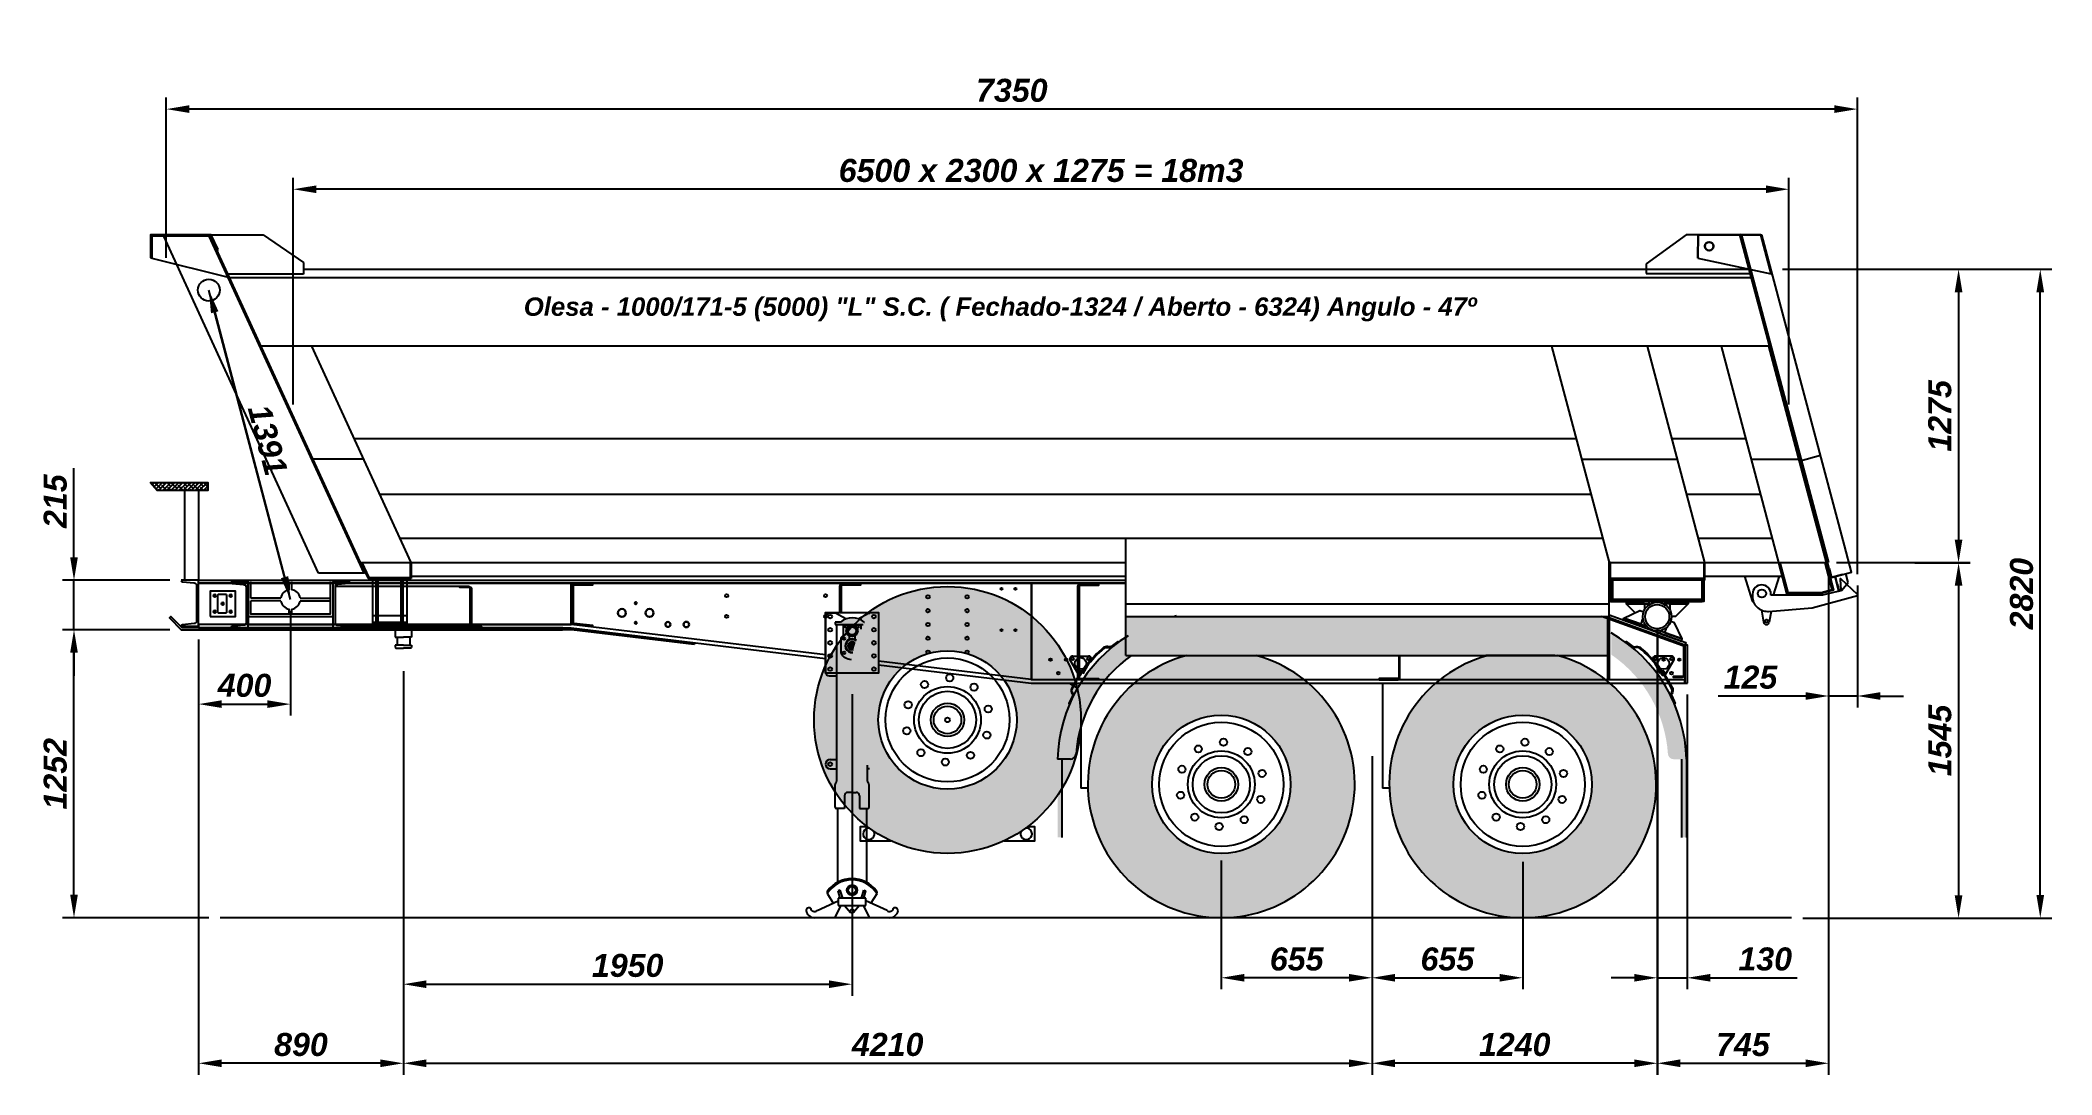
# Model space of a CAD drawing. Header units: millimetres. Extents: x 15106 to 23848, y 1374 to 5871.
import ezdxf

# ---------------------------------------------------------------- set-up
doc = ezdxf.new("R2010")
doc.units = ezdxf.units.MM
doc.linetypes.add('DASHED', pattern=[0.75, 0.5, -0.25])
doc.layers.add('1-DIM', color=7, linetype='Continuous')
doc.styles.add('bicho', font='ARIALBI.TTF')
doc.dimstyles.new('BICHO', dxfattribs={"dimscale": 100, "dimtxt": 1, "dimasz": 1, "dimexe": 0.5, "dimexo": 0.5, "dimgap": 0.3, "dimtad": 1, "dimdec": 0, "dimzin": 0, "dimdsep": 46, "dimtxsty": 'bicho', "dimcen": 1, "dimclrd": 256, "dimclre": 256, "dimclrt": 256, "dimadec": 0, "dimazin": 0, "dimtfac": 1, "dimtdec": 0, "dimtmove": 0, "dimatfit": 3, "dimfxl": 0, "dimtolj": 1, "dimtzin": 0, "dimlwd": -1, "dimlwe": -1, "dimarcsym": 0})

# ---------------------------------------------------------------- blocks, each defined once
blk = doc.blocks.new('*D17')
blk.add_line((15864, 4688.4), (16167.9, 3537.3))
for points in [[(15880.1, 4692.7), (15847.8, 4684.2), (15838.4, 4785.1)], [(16184, 3541.5), (16151.8, 3533), (16193.4, 3440.6)]]:
    blk.add_solid(points)
at = {"layer": 'DEFPOINTS', "color": 0}
for p in [(15838.4, 4785.1, 56), (16193.4, 3440.6), (16193.4, 3440.6)]:
    blk.add_point(p, dxfattribs=at)
at = {"insert": (16094.4, 4133.6), "char_height": 100, "attachment_point": 5, "rotation": 284.79129, "style": 'bicho'}
blk.add_mtext('\\A1;1391', dxfattribs=at)
blk = doc.blocks.new('*D16')
for p, q in [((23180, 4875.8), (23848.3, 4875.8)), ((23798.3, 2155.6), (23798.3, 4775.8)), ((23180, 2055.6), (23848.3, 2055.6))]:
    blk.add_line(p, q)
for points in [[(23781.6, 4775.8), (23814.9, 4775.8), (23798.3, 4875.8)], [(23781.6, 2155.6), (23814.9, 2155.6), (23798.3, 2055.6)]]:
    blk.add_solid(points)
at = {"layer": 'DEFPOINTS', "color": 0}
for p in [(23130, 4875.8), (23798.3, 4875.8), (23130, 2055.6)]:
    blk.add_point(p, dxfattribs=at)
at = {"insert": (23717.2, 3465.7), "char_height": 100, "attachment_point": 5, "rotation": 90, "style": 'bicho'}
blk.add_mtext('\\A1;2820', dxfattribs=at)
blk = doc.blocks.new('*D15')
for p, q in [((23253.2, 3599.5), (23493.2, 3599.5)), ((23443.2, 3499.5), (23443.2, 2154.6)), ((22766.9, 2054.6), (23493.2, 2054.6))]:
    blk.add_line(p, q)
for points in [[(23426.5, 3499.5), (23459.9, 3499.5), (23443.2, 3599.5)], [(23426.5, 2154.6), (23459.9, 2154.6), (23443.2, 2054.6)]]:
    blk.add_solid(points)
at = {"layer": 'DEFPOINTS', "color": 0}
for p in [(23203.2, 3599.5), (22716.9, 2054.6), (23443.2, 2054.6)]:
    blk.add_point(p, dxfattribs=at)
at = {"insert": (23362, 2827.1), "char_height": 100, "attachment_point": 5, "rotation": 90, "style": 'bicho'}
blk.add_mtext('\\A1;1545', dxfattribs=at)
blk = doc.blocks.new('*D14')
for p, q in [((16205.4, 4287.8), (16205.4, 5273.4)), ((22705.7, 4287.8), (22705.7, 5273.4)), ((22605.7, 5223.4), (16305.4, 5223.4))]:
    blk.add_line(p, q)
for points in [[(16305.4, 5240), (16305.4, 5206.7), (16205.4, 5223.4)], [(22605.7, 5240), (22605.7, 5206.7), (22705.7, 5223.4)]]:
    blk.add_solid(points)
at = {"layer": 'DEFPOINTS', "color": 0}
for p in [(16205.4, 5223.4), (16205.4, 4237.8), (22705.7, 4237.8)]:
    blk.add_point(p, dxfattribs=at)
at = {"insert": (19455.6, 5304.6), "char_height": 100, "attachment_point": 5, "style": 'bicho'}
blk.add_mtext('\\A1;6500 x 2300 x 1275 = 18m3', dxfattribs=at)
blk = doc.blocks.new('*D13')
for p, q in [((15653.4, 4924.8), (15653.4, 5621.8)), ((23003.5, 3550.8), (23003.5, 5621.8)), ((22903.5, 5571.8), (15753.4, 5571.8))]:
    blk.add_line(p, q)
for points in [[(15753.4, 5588.5), (15753.4, 5555.1), (15653.4, 5571.8)], [(22903.5, 5588.5), (22903.5, 5555.1), (23003.5, 5571.8)]]:
    blk.add_solid(points)
at = {"layer": 'DEFPOINTS', "color": 0}
for p in [(15653.4, 5571.8), (15653.4, 4874.8), (23003.5, 3500.8)]:
    blk.add_point(p, dxfattribs=at)
at = {"insert": (19328.5, 5652.9), "char_height": 100, "attachment_point": 5, "style": 'bicho'}
blk.add_mtext('\\A1;7350', dxfattribs=at)
blk = doc.blocks.new('*D12')
for p, q in [((15252.4, 3623.6), (15252.4, 4011.2)), ((15668.9, 3523.6), (15202.4, 3523.6)), ((15252.4, 3308.6), (15252.4, 3523.6)), ((15618.9, 3308.6), (15202.4, 3308.6)), ((15252.4, 3208.6), (15252.4, 3108.6))]:
    blk.add_line(p, q)
for points in [[(15235.8, 3623.6), (15269.1, 3623.6), (15252.4, 3523.6)], [(15235.8, 3208.6), (15269.1, 3208.6), (15252.4, 3308.6)]]:
    blk.add_solid(points)
at = {"layer": 'DEFPOINTS', "color": 0}
for p in [(15252.4, 3523.6), (15718.9, 3523.6), (15668.9, 3308.6)]:
    blk.add_point(p, dxfattribs=at)
at = {"insert": (15171.3, 3867.4), "char_height": 100, "attachment_point": 5, "rotation": 90, "style": 'bicho'}
blk.add_mtext('\\A1;215', dxfattribs=at)
blk = doc.blocks.new('*D11')
for p, q in [((15668.9, 3308.6), (15202.4, 3308.6)), ((15252.4, 2156.6), (15252.4, 3208.6)), ((15837.8, 2056.6), (15202.4, 2056.6))]:
    blk.add_line(p, q)
for points in [[(15235.8, 3208.6), (15269.1, 3208.6), (15252.4, 3308.6)], [(15235.8, 2156.6), (15269.1, 2156.6), (15252.4, 2056.6)]]:
    blk.add_solid(points)
at = {"layer": 'DEFPOINTS', "color": 0}
for p in [(15252.4, 3308.6), (15718.9, 3308.6), (15887.8, 2056.6)]:
    blk.add_point(p, dxfattribs=at)
at = {"insert": (15171.3, 2682.6), "char_height": 100, "attachment_point": 5, "rotation": 90, "style": 'bicho'}
blk.add_mtext('\\A1;1252', dxfattribs=at)
blk = doc.blocks.new('*D10')
for p, q in [((22878.4, 3500.8), (22878.4, 2970.6)), ((23003.5, 3500.8), (23003.5, 2970.6)), ((22778.4, 3020.6), (22398.9, 3020.6)), ((23003.5, 3020.6), (22878.4, 3020.6)), ((23103.5, 3020.6), (23203.5, 3020.6))]:
    blk.add_line(p, q)
for points in [[(22778.4, 3037.3), (22778.4, 3004), (22878.4, 3020.6)], [(23103.5, 3037.3), (23103.5, 3004), (23003.5, 3020.6)]]:
    blk.add_solid(points)
at = {"layer": 'DEFPOINTS', "color": 0}
for p in [(22878.4, 3550.8), (23003.5, 3550.8), (23003.5, 3020.6)]:
    blk.add_point(p, dxfattribs=at)
at = {"insert": (22538.7, 3101.8), "char_height": 100, "attachment_point": 5, "style": 'bicho'}
blk.add_mtext('\\A1;125', dxfattribs=at)
blk = doc.blocks.new('*D8')
for p, q in [((22133.4, 3026.6), (22133.4, 1745.7)), ((22263.6, 3026.6), (22263.6, 1745.7)), ((22033.4, 1795.7), (21933.4, 1795.7)), ((22133.4, 1795.7), (22263.6, 1795.7)), ((22363.6, 1795.7), (22742.2, 1795.7))]:
    blk.add_line(p, q)
for points in [[(22033.4, 1812.4), (22033.4, 1779.1), (22133.4, 1795.7)], [(22363.6, 1812.4), (22363.6, 1779.1), (22263.6, 1795.7)]]:
    blk.add_solid(points)
at = {"layer": 'DEFPOINTS', "color": 0}
for p in [(22133.4, 3076.6), (22263.6, 3076.6), (22133.4, 1795.7)]:
    blk.add_point(p, dxfattribs=at)
at = {"insert": (22602.9, 1876.9), "char_height": 100, "attachment_point": 5, "style": 'bicho'}
blk.add_mtext('\\A1;130', dxfattribs=at)
blk = doc.blocks.new('*D9')
for p, q in [((22878.4, 3550.8), (22878.4, 1374.1)), ((22133.4, 3315.8), (22133.4, 1374.1)), ((22233.4, 1424.1), (22778.4, 1424.1))]:
    blk.add_line(p, q)
for points in [[(22233.4, 1440.8), (22233.4, 1407.5), (22133.4, 1424.1)], [(22778.4, 1440.8), (22778.4, 1407.5), (22878.4, 1424.1)]]:
    blk.add_solid(points)
at = {"layer": 'DEFPOINTS', "color": 0}
for p in [(22878.4, 3600.8), (22133.4, 3365.8), (22878.4, 1424.1)]:
    blk.add_point(p, dxfattribs=at)
at = {"insert": (22505.9, 1505), "char_height": 100, "attachment_point": 5, "style": 'bicho'}
blk.add_mtext('\\A1;745', dxfattribs=at)
blk = doc.blocks.new('*D7')
for p, q in [((16683.9, 3028.6), (16683.9, 1717.8)), ((18633.9, 3028.6), (18633.9, 1717.8)), ((16783.9, 1767.8), (18533.9, 1767.8))]:
    blk.add_line(p, q)
for points in [[(16783.9, 1784.5), (16783.9, 1751.1), (16683.9, 1767.8)], [(18533.9, 1784.5), (18533.9, 1751.1), (18633.9, 1767.8)]]:
    blk.add_solid(points)
at = {"layer": 'DEFPOINTS', "color": 0}
for p in [(16683.9, 3078.6), (18633.9, 3078.6), (18633.9, 1767.8)]:
    blk.add_point(p, dxfattribs=at)
at = {"insert": (17658.9, 1849), "char_height": 100, "attachment_point": 5, "style": 'bicho'}
blk.add_mtext('\\A1;1950', dxfattribs=at)
blk = doc.blocks.new('*D1')
for p, q in [((15793.9, 3266.6), (15793.9, 1374.1)), ((16683.9, 3128.6), (16683.9, 1374.1)), ((16583.9, 1424.1), (15893.9, 1424.1))]:
    blk.add_line(p, q)
for points in [[(15893.9, 1440.8), (15893.9, 1407.5), (15793.9, 1424.1)], [(16583.9, 1440.8), (16583.9, 1407.5), (16683.9, 1424.1)]]:
    blk.add_solid(points)
at = {"layer": 'DEFPOINTS', "color": 0}
for p in [(15793.9, 3316.6), (16683.9, 3178.6), (15793.9, 1424.1)]:
    blk.add_point(p, dxfattribs=at)
at = {"insert": (16238.9, 1505.2), "char_height": 100, "attachment_point": 5, "style": 'bicho'}
blk.add_mtext('\\A1;890', dxfattribs=at)
blk = doc.blocks.new('*D2')
for p, q in [((16683.9, 3078.6), (16683.9, 1374.1)), ((20893.9, 2759.5), (20893.9, 1374.1)), ((16783.9, 1424.1), (20793.9, 1424.1))]:
    blk.add_line(p, q)
for points in [[(16783.9, 1440.8), (16783.9, 1407.5), (16683.9, 1424.1)], [(20793.9, 1440.8), (20793.9, 1407.5), (20893.9, 1424.1)]]:
    blk.add_solid(points)
at = {"layer": 'DEFPOINTS', "color": 0}
for p in [(16683.9, 3128.6), (20893.9, 2809.5), (20893.9, 1424.1)]:
    blk.add_point(p, dxfattribs=at)
at = {"insert": (18788.9, 1505.3), "char_height": 100, "attachment_point": 5, "style": 'bicho'}
blk.add_mtext('\\A1;4210', dxfattribs=at)
blk = doc.blocks.new('*D3')
for p, q in [((16193.4, 3390.6), (16193.4, 2935.3)), ((15793.9, 3181), (15793.9, 2935.3)), ((15893.9, 2985.3), (16093.4, 2985.3))]:
    blk.add_line(p, q)
for points in [[(15893.9, 3002), (15893.9, 2968.7), (15793.9, 2985.3)], [(16093.4, 3002), (16093.4, 2968.7), (16193.4, 2985.3)]]:
    blk.add_solid(points)
at = {"layer": 'DEFPOINTS', "color": 0}
for p in [(16193.4, 3440.6), (15793.9, 3231), (16193.4, 2985.3)]:
    blk.add_point(p, dxfattribs=at)
at = {"insert": (15993.7, 3066.4), "char_height": 100, "attachment_point": 5, "style": 'bicho'}
blk.add_mtext('\\A1;400', dxfattribs=at)
blk = doc.blocks.new('*D4')
for p, q in [((20893.9, 2709.5), (20893.9, 1745.7)), ((21548.9, 2299.9), (21548.9, 1745.7)), ((20993.9, 1795.7), (21448.9, 1795.7))]:
    blk.add_line(p, q)
for points in [[(20993.9, 1812.4), (20993.9, 1779.1), (20893.9, 1795.7)], [(21448.9, 1812.4), (21448.9, 1779.1), (21548.9, 1795.7)]]:
    blk.add_solid(points)
at = {"layer": 'DEFPOINTS', "color": 0}
for p in [(20893.9, 2759.5), (21548.9, 2349.9), (21548.9, 1795.7)]:
    blk.add_point(p, dxfattribs=at)
at = {"insert": (21221.4, 1876.8), "char_height": 100, "attachment_point": 5, "style": 'bicho'}
blk.add_mtext('\\A1;655', dxfattribs=at)
blk = doc.blocks.new('*D5')
for p, q in [((20893.9, 2709.5), (20893.9, 1745.7)), ((20238.9, 2305.8), (20238.9, 1745.7)), ((20793.9, 1795.7), (20338.9, 1795.7))]:
    blk.add_line(p, q)
for points in [[(20338.9, 1812.4), (20338.9, 1779.1), (20238.9, 1795.7)], [(20793.9, 1812.4), (20793.9, 1779.1), (20893.9, 1795.7)]]:
    blk.add_solid(points)
at = {"layer": 'DEFPOINTS', "color": 0}
for p in [(20893.9, 2759.5), (20238.9, 2355.8), (20238.9, 1795.7)]:
    blk.add_point(p, dxfattribs=at)
at = {"insert": (20566.4, 1876.8), "char_height": 100, "attachment_point": 5, "style": 'bicho'}
blk.add_mtext('\\A1;655', dxfattribs=at)
blk = doc.blocks.new('*D6')
for p, q in [((22134.4, 3315.8), (22134.4, 1374.1)), ((20893.9, 2709.5), (20893.9, 1374.1)), ((22034.4, 1424.1), (20993.9, 1424.1))]:
    blk.add_line(p, q)
for points in [[(20993.9, 1440.8), (20993.9, 1407.5), (20893.9, 1424.1)], [(22034.4, 1440.8), (22034.4, 1407.5), (22134.4, 1424.1)]]:
    blk.add_solid(points)
at = {"layer": 'DEFPOINTS', "color": 0}
for p in [(22134.4, 3365.8), (20893.9, 2759.5), (20893.9, 1424.1)]:
    blk.add_point(p, dxfattribs=at)
at = {"insert": (21514.2, 1505.3), "char_height": 100, "attachment_point": 5, "style": 'bicho'}
blk.add_mtext('\\A1;1240', dxfattribs=at)
blk = doc.blocks.new('*D0')
for p, q in [((22678, 4875.8), (23493.2, 4875.8)), ((23443.2, 4775.8), (23443.2, 3700.5)), ((22913.3, 3600.5), (23493.2, 3600.5))]:
    blk.add_line(p, q)
for points in [[(23426.5, 4775.8), (23459.9, 4775.8), (23443.2, 4875.8)], [(23426.5, 3700.5), (23459.9, 3700.5), (23443.2, 3600.5)]]:
    blk.add_solid(points)
at = {"layer": 'DEFPOINTS', "color": 0}
for p in [(22628, 4875.8, -54.2), (22863.3, 3600.5), (23443.2, 3600.5)]:
    blk.add_point(p, dxfattribs=at)
at = {"insert": (23362, 4238.2), "char_height": 100, "attachment_point": 5, "rotation": 90, "style": 'bicho'}
blk.add_mtext('\\A1;1275', dxfattribs=at)

msp = doc.modelspace()

# ---------------------------------------------------------------- hatches: boundary and pattern name
h = msp.add_hatch()
h.set_pattern_fill('ANSI38', color=256, scale=100, style=0)
h.set_pattern_definition([(45, (15072.56, 3896.329), (-8.83883, 8.83883), []), (135, (15072.56, 3896.329), (-26.5165, 8.83883), [31.25, -18.75])])
h.paths.add_polyline_path([(15833.9, 3913.6), (15833.9, 3948.6), (15583.9, 3948.6), (15613.9, 3913.6)])
for points in [[(17421.4, 3497.6, -0.414214), (17426.4, 3502.6), (17506.4, 3502.6), (17506.4, 3507.6), (17426.4, 3507.6, 0.414214), (17416.4, 3497.6), (17416.4, 3341.6, 0.414214), (17426.4, 3331.6), (17506.4, 3323.6), (17506.4, 3328.6), (17426.4, 3336.6, -0.414214), (17421.4, 3341.6)], [(19705.4, 3096.6), (19625.4, 3096.6, -0.414214), (19620.4, 3101.6), (19620.4, 3496.6, -0.414214), (19625.4, 3501.6), (19705.4, 3501.6), (19705.4, 3506.6), (19625.4, 3506.6, 0.414214), (19615.4, 3496.6), (19615.4, 3101.6, 0.414214), (19625.4, 3091.6), (19705.4, 3091.6)], [(18688.2, 3341.8), (18686.9, 3341.8, 0.36439), (18583.5, 3341.8), (18560.8, 3341.8), (18560.8, 3331.3), (18682.7, 3331.3, -0.005102)], [(19823.9, 3366.5), (19823.9, 3196.5), (21923.9, 3196.5), (21923.9, 3355), (21892, 3366.5)], [(18648.2, 3248.9, 2.02799), (18640.1, 3222.2, -0.01202)], [(19527.3, 2745.7), (19547.3, 2745.7), (19547.3, 2405.7), (19537.3, 2405.7), (19527.3, 2405.7)], [(22260.6, 2745.7), (22240.6, 2745.7), (22240.6, 2405.7), (22250.6, 2405.7), (22260.6, 2405.7)]]:
    msp.add_hatch(color=256).paths.add_polyline_path(points)
h = msp.add_hatch()
h.set_pattern_fill('ANSI31', color=256, style=0)
h.set_pattern_definition([(45, (38012.43568, -8606.15695), (-0.08838834765, 0.08838834765), [])])
h.paths.add_polyline_path([(16979.4, 3486.6, 0.414214), (16969.4, 3496.6), (16929.4, 3496.6), (16929.4, 3491.6), (16969.4, 3491.6, -0.414214), (16974.4, 3486.6), (16974.4, 3326.6, 0.414214), (16984.4, 3316.6), (17024.4, 3316.6), (17024.4, 3321.6), (16984.4, 3321.6, -0.414214), (16979.4, 3326.6)])
h = msp.add_hatch(color=256)
edge = h.paths.add_edge_path(flags=16)
edge.add_arc((19048.9, 2916.6), 300.7, 0, 360)
edge = h.paths.add_edge_path()
edge.add_arc((19048.9, 2916.6), 580, 0, 360)
h = msp.add_hatch(color=256)
h.paths.add_polyline_path([(21933.9, 3294.5), (21933.9, 3200.4, -0.229375), (22180.1, 2768.3, 0.387211), (22205, 2745.7), (22260.6, 2745.7, 0.262521)])
h.paths.add_polyline_path([(19848.9, 3196.9), (19833.9, 3196.9), (19833.9, 3282.6, 0.252967), (19527.3, 2745.7), (19582.8, 2745.7, 0.387211), (19607.7, 2768.3, -0.226555)])
h = msp.add_hatch(color=256)
edge = h.paths.add_edge_path(flags=16)
edge.add_arc((20238.9, 2636.6), 300.7, 0, 360)
edge = h.paths.add_edge_path()
edge.add_line((20388.8, 3196.9), (20089.1, 3196.9))
edge.add_arc((20238.9, 2636.6), 580, 104.97247, 435.02753)
h = msp.add_hatch(color=256)
edge = h.paths.add_edge_path(flags=16)
edge.add_arc((21548.9, 2636.6), 300.7, 0, 360)
edge = h.paths.add_edge_path()
edge.add_line((21698.8, 3196.9), (21399.1, 3196.9))
edge.add_arc((21548.9, 2636.6), 580, 104.97247, 435.02753)

# ---------------------------------------------------------------- linework, layer by layer
for p, q in [((15849.2, 5024.8), (15585.4, 5024.8)), ((15845.9, 5019.8), (15590.4, 5019.8)), ((15590.4, 5019.8), (15590.4, 4924.7)), ((16315.6, 3555.1), (15642.3, 5019.8)), ((16513.7, 3555.1), (15840.4, 5019.8)), ((16498.2, 3600.8), (15845.9, 5019.8)), ((15849.2, 5024.8), (16074.2, 5024.8)), ((15878.4, 4961.2), (15849.2, 5024.8)), ((16074.2, 5024.8), (16249.2, 4904.8)), ((22259.9, 5024.8), (22084.9, 4899.8)), ((22484.9, 5024.8), (22259.9, 5024.8)), ((22493.2, 5027.3), (22498.1, 5028.5)), ((22880.3, 3574.4, -29.9), (22493.2, 5027.3, -29.9)), ((22498.1, 5028.5), (22878.4, 3600.8)), ((22583.2, 5024.8, -86), (22588.1, 5024.8, -86)), ((22947.6, 3675.1, -29.9), (22588.1, 5024.8, -57.2)), ((15585.4, 4924.7), (15928.7, 4839.8)), ((15590.4, 4924.7), (15585.4, 4924.7)), ((15873.8, 4959.1), (15878.4, 4961.2)), ((16249.2, 4904.8), (16249.2, 4854.8)), ((22084.9, 4899.8), (22084.9, 4856.8, -29.9)), ((22310.7, 4923.9, -29.9), (22629, 4856.1, 11.4)), ((16249.2, 4854.8, -29.9), (15920.9, 4854.8, -29.9)), ((22084.9, 4856.8, -29.9), (22538.7, 4856.8, -29.9)), ((22545.4, 4874.8), (22545.4, 4874.9)), ((16193.4, 3440.6), (15838.4, 4785.1, 56)), ((16718.3, 3600.8), (16286.2, 4540.8)), ((21925.9, 3600.8), (21675.5, 4540.8)), ((22340.9, 3600.8), (22090.5, 4540.8)), ((22410.7, 4540.8), (22661.1, 3600.8)), ((22617.7, 4540.8), (22868.1, 3600.8)), ((22197.4, 4139.5), (22517.6, 4139.5)), ((22724.6, 4139.5), (22734.9, 4139.5)), ((16511.5, 4050.8), (16291.4, 4050.8)), ((21806.1, 4050.8), (22221.1, 4050.8)), ((22755.3, 4043.5, -40.6), (22843.3, 4066.9, -37.9)), ((22261.8, 3898), (22581.9, 3898)), ((22788.9, 3898), (22799.3, 3898)), ((19823.9, 3366.5), (19823.9, 3706.5)), ((22312.8, 3706.5), (22633, 3706.5)), ((22839.9, 3706.5), (22850.3, 3706.5)), ((16498.2, 3600.8), (16530.4, 3530.8)), ((16503.7, 3600.8), (16533.6, 3535.8)), ((16713.3, 3600.8), (16713.3, 3535.8)), ((16718.3, 3600.8), (16718.3, 3530.8)), ((21923.9, 3366.5), (21923.9, 3600.8)), ((15793.9, 3516.6), (15793.9, 3523.6)), ((16187.4, 3482.7), (16187.4, 3516.6)), ((16199.4, 3482.7), (16199.4, 3516.6)), ((16513.7, 3555.1), (16315.6, 3555.1)), ((16518.3, 3557.2), (16513.7, 3555.1)), ((16566.4, 3339.8), (16566.4, 3530.8)), ((16574.4, 3339.8), (16574.4, 3530.8)), ((16674.4, 3339.8), (16674.4, 3530.8)), ((16682.4, 3339.8), (16682.4, 3530.8)), ((22513.2, 3540.8, 0), (22546.8, 3433.9, 0)), ((22663.6, 3540.8, 0), (22637.8, 3458.6, 0)), ((22938.9, 3548.6, -29.9), (22890.6, 3535.7, -29.9)), ((22905.1, 3539.6, -29.9), (22921.8, 3476.8, -29.9)), ((22936.3, 3480.7, -29.9), (22963.7, 3513.8, -29.9)), ((22963.7, 3513.8, -29.9), (22953.4, 3552.5, -29.9)), ((15915.9, 3461.6), (15915.9, 3458.6)), ((15915.9, 3458.6), (15915.9, 3384.6)), ((16150.9, 3446.6), (16021.4, 3446.6)), ((16150.9, 3434.6), (16021.4, 3434.6)), ((16235.9, 3446.6), (16365.4, 3446.6)), ((16235.9, 3434.6), (16365.4, 3434.6)), ((16969.4, 3496.6), (16387.2, 3496.6)), ((16974.4, 3316.6), (16974.4, 3486.6)), ((22078.4, 3420.8), (22078.4, 3395.5)), ((22188.4, 3420.8), (22188.4, 3395.5)), ((22550.6, 3431.1, 0), (22551.5, 3431.1, 0)), ((22921.8, 3476.8, -29.9), (22936.3, 3480.7, -29.9)), ((15915.9, 3384.6), (15915.9, 3381.6)), ((16187.4, 3376.6), (16187.4, 3398.5)), ((16199.4, 3376.6), (16199.4, 3398.5)), ((18518.9, 3199), (17413.9, 3331.6)), ((18518.9, 3363.9), (18518.9, 3124.3)), ((18561.8, 3380.1), (18535.1, 3380.1)), ((18583.5, 3341.8), (18560.8, 3341.8)), ((18560.8, 3341.7), (18560.8, 3331.3)), ((18560.8, 3331.3), (18682.7, 3331.3)), ((18607.7, 3355.8), (18561.8, 3380.1)), ((18567.2, 2651), (18567.2, 3331.3)), ((18595.2, 3331.3), (18595.2, 3283.3)), ((18661.2, 3356.3), (18706.1, 3380.1)), ((18672.7, 3331.3), (18672.7, 3310.7)), ((18686.9, 3341.8), (18688.2, 3341.8)), ((18706.1, 3380.1), (18710.8, 3380.1)), ((21918.4, 3091.6), (21918.4, 3359.4)), ((21926.4, 3359.4), (21923.9, 3359.4)), ((21926.4, 3091.6), (21926.4, 3359.4)), ((22063.1, 3332.6), (22071.6, 3356.4)), ((17024.4, 3321.6), (16451.5, 3321.6)), ((17414.5, 3308.7), (17375.2, 3308.6)), ((17413.2, 3316.6), (18518.9, 3183.9)), ((17947.1, 3244.5), (17414.5, 3308.7)), ((17947.9, 3252.4), (17947.1, 3244.5)), ((18584.8, 3271.6), (18584.8, 3205.8)), ((18621.5, 3291.7), (18621.5, 3266)), ((18646.4, 3291.7), (18646.4, 3266)), ((22166.6, 3295.5), (22175.2, 3319.3)), ((19412.6, 3091.8), (18748.9, 3171.4)), ((18748.9, 3156.3), (19413.2, 3076.6)), ((19616.5, 3116.8), (19582.5, 3175.7)), ((19593.3, 3194.4), (19661.3, 3194.4)), ((19638.2, 3116.8), (19664.9, 3163.1)), ((19823.9, 3196.5), (21923.9, 3196.5)), ((22149.7, 3116.8), (22123, 3163.1)), ((22194.6, 3194.4), (22126.6, 3194.4)), ((22171.4, 3116.8), (22205.4, 3175.7)), ((18535.1, 3108.1), (18567.2, 3108.1)), ((19579.8, 3077), (19613.5, 3054.3)), ((20939, 3077), (20939, 2619.7)), ((19629, 2888.8), (19629, 2619.7)), ((18518.9, 2724.2), (18518.9, 2724.2)), ((18538.9, 2744.2), (18567.2, 2744.2)), ((18700.7, 2651), (18700.7, 2720)), ((19582.8, 2745.7), (19527.3, 2745.7)), ((19547.3, 2405.7), (19547.3, 2745.7)), ((22240.6, 2405.7), (22240.6, 2745.7)), ((22260.6, 2745.7), (22260.6, 2405.7)), ((18538.9, 2704.2), (18567.2, 2704.2)), ((18560.1, 2537.3), (18560.1, 2636.1)), ((18560.9, 2639), (18566.4, 2648.1)), ((18710.5, 2704.2), (18700.7, 2704.2)), ((18707, 2639), (18701.5, 2648.1)), ((18707.8, 2537.3), (18707.8, 2636.1)), ((18601.4, 2586.7), (18601.4, 2531.7)), ((18633.9, 2601.7), (18616.4, 2601.7)), ((18633.9, 2601.7), (18651.4, 2601.7)), ((18666.4, 2586.7), (18666.4, 2531.7)), ((19659.2, 2619.7), (19629, 2619.7)), ((20969.2, 2619.7), (20939, 2619.7)), ((18601.4, 2531.7), (18565.7, 2531.7)), ((18571.4, 2531.7), (18571.4, 2211)), ((18666.4, 2531.7), (18702.2, 2531.7)), ((18696.4, 2531.7), (18696.4, 2211)), ((18481.9, 2088.3), (18574, 2129.8)), ((18526.9, 2161.1), (18551.7, 2119.7)), ((18585.9, 2109.7), (18558.2, 2056.6)), ((18582.8, 2177), (18573.3, 2174.2)), ((18583, 2141.4), (18573.3, 2174.2)), ((18693.8, 2141.4), (18574, 2141.4)), ((18574, 2141.4), (18574, 2109.7)), ((18574, 2109.7), (18693.8, 2109.7)), ((18593.4, 2141.4), (18582.8, 2177)), ((18601.1, 2109.7), (18627.7, 2079.5)), ((18666.8, 2109.7), (18640.2, 2079.5)), ((18674.5, 2141.4), (18685.1, 2177)), ((18682, 2109.7), (18709.7, 2056.6)), ((18684.9, 2141.4), (18694.6, 2174.2)), ((18685.1, 2177), (18694.6, 2174.2)), ((18693.8, 2109.7), (18693.8, 2141.4)), ((18786, 2088.3), (18693.8, 2129.8)), ((18741, 2161.1), (18716.2, 2119.7)), ((22716.9, 2056.6), (15887.8, 2056.6))]:
    msp.add_line(p, q)
at = {"lineweight": 30, "extrusion": (2.11154e-16, 8.66956e-17, -1)}
for p, q in [((22311, 5024.8, -29.9), (22310.7, 4923.9, -29.9)), ((22583.2, 5024.8, -29.9), (22311, 5024.8, -29.9))]:
    msp.add_line(p, q, dxfattribs=at)
at = {"linetype": 'Continuous'}
for p, q in [((22533.9, 4874.8), (16249.2, 4874.8)), ((22622.8, 4540.8), (16066.1, 4540.8)), ((16470.7, 4139.5), (21782.4, 4139.5)), ((16581.7, 3898), (21846.8, 3898)), ((16669.8, 3706.5), (21897.8, 3706.5)), ((19823.9, 3421.5), (21923.9, 3421.5)), ((19823.9, 3366.5), (21923.9, 3366.5))]:
    msp.add_line(p, q, dxfattribs=at)
at = {"linetype": 'DASHED', "ltscale": 0.5}
msp.add_line((22910.8, 3541.1, -29.9), (22927.5, 3478.3, -29.9), dxfattribs=at)
at = {"extrusion": (2.77556e-16, 1, -3.67382e-16)}
for p, q in [((16648.9, 3308.6), (16648.9, 3276.6)), ((16648.9, 3276.6), (16683.9, 3276.6)), ((16648.9, 3241.6), (16648.9, 3231.6)), ((16683.9, 3241.6), (16648.9, 3241.6)), ((16656.4, 3276.6), (16656.4, 3241.6)), ((16651.9, 3228.6), (16683.9, 3228.6))]:
    msp.add_line(p, q, dxfattribs=at)
at = {"extrusion": (7.21645e-16, 1, -3.67382e-16)}
for p, q in [((16718.9, 3276.6), (16683.9, 3276.6)), ((16683.9, 3241.6), (16718.9, 3241.6)), ((16711.4, 3276.6), (16711.4, 3241.6)), ((16718.9, 3308.6), (16718.9, 3276.6)), ((16718.9, 3241.6), (16718.9, 3231.6)), ((16715.9, 3228.6), (16683.9, 3228.6))]:
    msp.add_line(p, q, dxfattribs=at)
for points in [[(15660.4, 5024.8), (15585.4, 5024.8), (15585.4, 4924.7)], [(15793.9, 3913.6), (15793.9, 3523.6), (15733.9, 3523.6), (15733.9, 3913.6)], [(15793.9, 3523.6), (19823.9, 3523.6)], [(16377.4, 3516.6), (16377.4, 3364.6), (16009.4, 3364.6), (16009.4, 3516.6)], [(16365.4, 3516.6), (16365.4, 3376.6), (16021.4, 3376.6), (16021.4, 3434.6)], [(16021.4, 3446.6), (16021.4, 3516.6)], [(19823.9, 3511.6), (16586.5, 3511.6)], [(22078.4, 3420.8), (21998.4, 3420.8), (22036.3, 3382.9)], [(22188.4, 3420.8), (22268.4, 3420.8), (22213.4, 3365.8), (22195.9, 3365.8)], [(17377.6, 3316.6), (15722.3, 3316.6), (15672.8, 3366.1), (15667.1, 3360.4), (15718.9, 3308.6), (17375.2, 3308.6)], [(16298.4, 3331.6), (15793.9, 3331.6), (15793.9, 3316.6), (17413.2, 3316.6)], [(18519.8, 3119.2), (18518.9, 3119.2), (18518.9, 3384.2), (18713.4, 3384.2)], [(19823.9, 3196.5), (19823.9, 3366.5), (21923.9, 3366.5), (21923.9, 3196.5)], [(21923.9, 3373), (22257.6, 3252.9), (22253.6, 3241.6), (21923.9, 3360.3)], [(22063.1, 3332.6), (21987.8, 3359.6), (22058.1, 3392.8), (22074.6, 3386.9)], [(22166.6, 3295.5), (22241.9, 3268.5), (22208.7, 3338.8), (22192.3, 3344.7)], [(21688.8, 3196.5), (21389.1, 3196.5)], [(19413.2, 3076.6), (22253.6, 3076.6), (22253.6, 3091.6), (19413.9, 3091.6), (19412.6, 3091.8)], [(18702.7, 2451.3), (18668.9, 2451.3), (18668.9, 2391.3), (18803.1, 2391.3)], [(19294.8, 2391.3), (19428.9, 2391.3), (19428.9, 2451.3), (19395.2, 2451.3)]]:
    msp.add_lwpolyline(points)
for points in [[(15583.9, 3948.6), (15833.9, 3948.6), (15833.9, 3913.6), (15613.9, 3913.6)], [(21938.4, 3525.8), (21930.4, 3525.8), (21930.4, 3430.8), (21938.4, 3430.8)], [(21938.4, 3440.8), (22328.4, 3440.8), (22328.4, 3525.8), (21938.4, 3525.8)], [(22328.4, 3525.8), (22336.4, 3525.8), (22336.4, 3430.8), (22328.4, 3430.8)], [(15843.9, 3366.6), (15953.9, 3366.6), (15953.9, 3476.6), (15843.9, 3476.6)], [(21938.4, 3430.8), (22328.4, 3430.8), (22328.4, 3440.8), (21938.4, 3440.8)], [(22098.4, 3430.8), (21998.4, 3430.8), (21998.4, 3420.8), (22098.4, 3420.8)], [(22168.4, 3430.8), (22268.4, 3430.8), (22268.4, 3420.8), (22168.4, 3420.8)], [(18518.9, 3384.2), (18748.9, 3384.2), (18748.9, 3119.2), (18518.9, 3119.2)], [(22078.5, 3316.4), (21984.4, 3350.2), (21987.8, 3359.6), (22081.9, 3325.9)], [(22144.4, 3292.8), (22238.6, 3259), (22241.9, 3268.5), (22147.8, 3302.2)], [(22265.6, 3076.6), (22265.6, 3241.6), (22253.6, 3241.6), (22253.6, 3076.6)]]:
    msp.add_lwpolyline(points, close=True)
at = {"elevation": -29.9}
msp.add_lwpolyline([(22880.3, 3574.4), (22890.6, 3535.7), (22978.5, 3559.2), (22947.6, 3675.1)], dxfattribs=at)
for points in [[(15718.9, 3523, 0.38557), (15724.4, 3517.1), (15774.4, 3512.1, -0.414214), (15785.4, 3501.1), (15785.4, 3346.1, -0.414214), (15774.4, 3335.1), (15724.4, 3330.1, 0.38557), (15718.9, 3324.2), (15718.9, 3323.6), (15793.9, 3323.6), (15793.9, 3523.6), (15718.9, 3523.6)], [(15933.9, 3516, 0.38557), (15939.4, 3510.1), (15989.4, 3505.1, -0.414214), (16000.4, 3494.1), (16000.4, 3339.1, -0.414214), (15989.4, 3328.1), (15939.4, 3323.1, 0.38557), (15933.9, 3317.2), (15933.9, 3316.6), (16008.9, 3316.6), (16008.9, 3516.6), (15933.9, 3516.6)], [(16453.4, 3516, -0.38557), (16448, 3510.1), (16397.9, 3505.1, 0.414214), (16386.9, 3494.1), (16386.9, 3339.1, 0.414214), (16397.9, 3328.1), (16448, 3323.1, -0.38557), (16453.4, 3317.2), (16453.4, 3316.6), (16378.4, 3316.6), (16378.4, 3516.6), (16453.4, 3516.6)], [(18581.4, 3384.2), (18581.4, 3497.6, -0.414214), (18591.4, 3507.6), (18671.4, 3507.6), (18671.4, 3502.6), (18591.4, 3502.6, 0.414214), (18586.4, 3497.6), (18586.4, 3384.2)], [(15915.9, 3461.6), (15881.9, 3461.6, 0.414214), (15875.9, 3455.6), (15875.9, 3387.6, 0.414214), (15881.9, 3381.6), (15915.9, 3381.6)], [(21923.9, 3360.3), (22247, 3244, -0.316265), (22253.6, 3234.6), (22253.6, 3111.6, -0.37501), (22241.6, 3101.6), (22203.6, 3101.6), (22203.6, 3106.6), (22241.6, 3106.6, 0.34048), (22248.6, 3111.6), (22248.6, 3234.6, 0.316265), (22245.3, 3239.3), (21892, 3366.5)], [(19648.7, 3149.7, 0.050478), (19587.1, 3052.5, 0.243108), (19590, 3030.8, -0.214768), (19591.6, 3021.9), (19576.2, 2987.9), (19579.9, 2986.2), (19595.4, 3020.6, 0.221989), (19593.3, 3033, -0.240288), (19590.8, 3050.9, -0.050366), (19651.9, 3147.3, -0.050366), (19731.3, 3229.1, -0.240288), (19749.3, 3230.8, 0.221989), (19761.9, 3231.7), (19791.7, 3254.8), (19789.3, 3258), (19759.7, 3235.1, -0.214768), (19750.8, 3234.5, 0.243108), (19728.9, 3232.3, 0.050478), (19648.7, 3149.7)], [(22139.2, 3149.7, -0.050478), (22200.8, 3052.5, -0.243108), (22197.8, 3030.8, 0.214768), (22196.3, 3021.9), (22211.7, 2987.9), (22208, 2986.2), (22192.5, 3020.6, -0.221989), (22194.6, 3033, 0.240288), (22197.1, 3050.9, 0.050366), (22136, 3147.3, 0.050366), (22056.6, 3229.1, 0.240288), (22038.6, 3230.8, -0.221989), (22026, 3231.7), (21996.2, 3254.8), (21998.6, 3258), (22028.2, 3235.1, 0.214768), (22037.1, 3234.5, -0.243108), (22059, 3232.3, -0.050478), (22139.1, 3149.7)], [(21010.4, 3196.5), (21010.4, 3101.6, -0.414214), (21005.4, 3096.6), (20925.4, 3096.6), (20925.4, 3091.6), (21005.4, 3091.6, 0.414214), (21015.4, 3101.6), (21015.4, 3196.5)]]:
    msp.add_lwpolyline(points, format="xyb")
at = {"lineweight": 30}
for points in [[(15793.9, 3511.6), (17413.9, 3511.6), (17413.9, 3331.6), (16309.9, 3331.6)], [(16378.4, 3331.6), (16008.9, 3331.6), (16008.9, 3511.6), (16009.4, 3511.6)], [(17413.9, 3331.6), (17413.9, 3511.6), (19413.9, 3511.6), (19413.9, 3091.6)], [(19414.6, 3511.6), (19823.9, 3511.6)]]:
    msp.add_lwpolyline(points, dxfattribs=at)
for points in [[(17506.4, 3323.6), (17426.4, 3331.6, -0.414214), (17416.4, 3341.6), (17416.4, 3497.6, -0.414214), (17426.4, 3507.6), (17506.4, 3507.6), (17506.4, 3502.6), (17426.4, 3502.6, 0.414214), (17421.4, 3497.6), (17421.4, 3341.6, 0.414214), (17426.4, 3336.6), (17506.4, 3328.6)], [(19705.4, 3091.6), (19625.4, 3091.6, -0.414214), (19615.4, 3101.6), (19615.4, 3496.6, -0.414214), (19625.4, 3506.6), (19705.4, 3506.6), (19705.4, 3501.6), (19625.4, 3501.6, 0.414214), (19620.4, 3496.6), (19620.4, 3101.6, 0.414214), (19625.4, 3096.6), (19705.4, 3096.6)], [(17024.4, 3316.6), (16984.4, 3316.6, -0.414214), (16974.4, 3326.6), (16974.4, 3486.6, 0.414214), (16969.4, 3491.6), (16929.4, 3491.6), (16929.4, 3496.6), (16969.4, 3496.6, -0.414214), (16979.4, 3486.6), (16979.4, 3326.6, 0.414214), (16984.4, 3321.6), (17024.4, 3321.6)]]:
    msp.add_lwpolyline(points, format="xyb", close=True)
for centre, radius in [((22359.5, 4975.6, -29.9), 18.5), ((22359.5, 4975.6, -29.9), 18.5), ((15838.4, 4785.1, 56), 47.5), ((15863.9, 3456.6), 5), ((15933.9, 3456.6), 5), ((18088.9, 3456.6, 1294.1), 6.5), ((19048.9, 2916.6), 580), ((18518.9, 3456.6, 1294.1), 6.5), ((18963.9, 3451.6, 1294.1), 7.5), ((19133.9, 3451.6, 1294.1), 7.5), ((19283.9, 3486.6, 1294.1), 4.5), ((19343.9, 3486.6, 1294.1), 4.5), ((22133.4, 3365.8), 62.5), ((22133.4, 3365.8), 52.5), ((15863.9, 3386.6), 5), ((15933.9, 3386.6), 5), ((18088.9, 3366.6, 1294.1), 6.5), ((18518.9, 3366.6, 1294.1), 6.5), ((18538.9, 3365.7), 8), ((18538.9, 3365.7), 8), ((18609.5, 3322.5), 5.6), ((18633.9, 3304.2), 25), ((18633.9, 3304.2), 25), ((18633.9, 3304.2), 25), ((18658.4, 3322.5), 5.6), ((18728.9, 3365.7), 8), ((18963.9, 3391.6, 1294.1), 7.5), ((18963.9, 3331.6, 1294.1), 7.5), ((19133.9, 3391.6, 1294.1), 7.5), ((19133.9, 3331.6, 1294.1), 7.5), ((18538.9, 3308.7), 8), ((18538.9, 3308.7), 8), ((18538.9, 3251.7), 8), ((18538.9, 3251.7), 8), ((18599.1, 3269.8), 5.6), ((18633.9, 3304.2), 17.6), ((18728.9, 3308.7), 8), ((18728.9, 3251.7), 8), ((18963.9, 3271.6, 1294.1), 7.5), ((19133.9, 3271.6, 1294.1), 7.5), ((19283.9, 3306.6, 1294.1), 4.5), ((19343.9, 3306.6, 1294.1), 4.5), ((18538.9, 3194.7), 8), ((18538.9, 3194.7), 8), ((18599.1, 3208.3), 5.6), ((18728.9, 3194.7), 8), ((19048.9, 2916.6), 300.7), ((19048.9, 2916.6), 269.6), ((18963.9, 3211.6, 1294.1), 7.5), ((19133.9, 3211.6, 1294.1), 7.5), ((19496.5, 3178.5), 5.5), ((19496.5, 3178.5), 5.5), ((19564.5, 3178.5), 5.5), ((19564.5, 3178.5), 5.5), ((19593.3, 3181.9), 5.5), ((19593.3, 3181.9), 5.5), ((19627.3, 3162.3), 25), ((19661.3, 3181.9), 5.5), ((22126.6, 3181.9), 5.5), ((22160.5, 3162.3), 25), ((22161.4, 3178.5), 5.5), ((22161.4, 3178.5), 5.5), ((22194.6, 3181.9), 5.5), ((22194.6, 3181.9), 5.5), ((22229.4, 3178.5), 5.5), ((22229.4, 3178.5), 5.5), ((18538.9, 3137.7), 8), ((18538.9, 3137.7), 8), ((18728.9, 3137.7), 8), ((19048.9, 2916.6), 145.2), ((18949.1, 3070.4), 15.6), ((19058.5, 3099.7), 15.6), ((19164.3, 3059.1), 15.6), ((19530.5, 3119.7), 5.5), ((19530.5, 3119.7), 5.5), ((22195.4, 3119.7), 5.5), ((22195.4, 3119.7), 5.5), ((18877.8, 2982.3), 15.6), ((19048.9, 2916.6), 124.4), ((19048.9, 2916.6), 72.6), ((19048.9, 2916.6), 60), ((19226.1, 2964.1), 15.6), ((19048.9, 2916.6), 10), ((20238.9, 2636.6), 300.7), ((20238.9, 2636.6), 269.6), ((21548.9, 2636.6), 300.7), ((21548.9, 2636.6), 269.6), ((18871.8, 2869.1), 15.6), ((19220.1, 2850.9), 15.6), ((20139.1, 2790.4), 15.6), ((20248.5, 2819.7), 15.6), ((21449.1, 2790.4), 15.6), ((21558.5, 2819.7), 15.6), ((18538.9, 2724.2, -1817.7), 8.5), ((18933.5, 2774.1), 15.6), ((19039.4, 2733.5), 15.6), ((19148.8, 2762.8), 15.6), ((20067.8, 2702.3), 15.6), ((20238.9, 2636.6), 145.2), ((20238.9, 2636.6), 124.4), ((20354.3, 2779.1), 15.6), ((21377.8, 2702.3), 15.6), ((21548.9, 2636.6), 145.2), ((21548.9, 2636.6), 124.4), ((21664.3, 2779.1), 15.6), ((20238.9, 2636.6), 72.6), ((20238.9, 2636.6), 60), ((20416.1, 2684.1), 15.6), ((21548.9, 2636.6), 72.6), ((21548.9, 2636.6), 60), ((21726.1, 2684.1), 15.6), ((20061.8, 2589.1), 15.6), ((20410.1, 2570.9), 15.6), ((21371.8, 2589.1), 15.6), ((21720.1, 2570.9), 15.6), ((20123.5, 2494.1), 15.6), ((20229.3, 2453.5), 15.6), ((20338.8, 2482.8), 15.6), ((21433.5, 2494.1), 15.6), ((21539.3, 2453.5), 15.6), ((21648.8, 2482.8), 15.6), ((18633.9, 2176.5), 22.6), ((18633.9, 2176.5), 16.2), ((18633.9, 2085), 8.31)]:
    msp.add_circle(centre, radius)
at = {"lineweight": 30, "extrusion": (2.11154e-16, 8.66956e-17, -1)}
msp.add_circle((-22359.5, 4975.6, 29.9), 18.5, dxfattribs=at)
at = {"lineweight": 30, "extrusion": (1.22461e-16, 6.12303e-17, -1)}
msp.add_circle((-22359.5, 4975.6, 29.9), 18.5, dxfattribs=at)
at = {"lineweight": 30}
for centre, radius in [((15863.9, 3456.6), 5), ((15898.9, 3421.6), 5), ((15933.9, 3456.6), 5), ((17693.9, 3424.1), 4.5), ((15863.9, 3386.6), 5), ((15933.9, 3386.6), 5), ((17633.9, 3381.6), 17.5), ((17693.9, 3339.1), 4.5), ((17753.9, 3381.6), 17.5), ((17833.9, 3331.6), 11), ((17913.9, 3331.6), 12)]:
    msp.add_circle(centre, radius, dxfattribs=at)
for centre, radius, start, end in [((16193.4, 3440.6), 42.5, 98.11593, 171.88407), ((16193.4, 3440.6), 42.5, 188.11593, 261.88407), ((16193.4, 3440.6), 42.5, 8.11593, 81.88407), ((16193.4, 3440.6), 42.5, 278.11593, 351.88407), ((22550.6, 3435.1, 0), 4, 197.65012, 270), ((18535.1, 3363.9), 16.2, 90, 180), ((18635.2, 3280.3), 80.3, 49.95749, 130.04251), ((20167.3, 2730), 650.2, 100.89392, 101.80586), ((18633.9, 3238.7), 59.1, 130.92852, 146.19361), ((18633.9, 3238.7), 30, 51.18507, 274.99592), ((18633.9, 3238.7), 27.7, 49.50277, 276.67822), ((18633.9, 3238.7), 27.7, 49.50277, 276.67822), ((18633.9, 3238.7), 27.7, 49.50277, 276.67822), ((18633.9, 3238.7), 17.6, 35.58622, 290.59477), ((20177.3, 2730.5), 650.2, 121.87783, 178.66242), ((21610.6, 2730.5), 650.2, 1.33758, 60.17524), ((16651.9, 3231.6), 3, 180, 270), ((16715.9, 3231.6), 3, 270, 360), ((18633.9, 3238.7), 59.1, 213.80639, 266.18897), ((19593.3, 3181.9), 12.5, 90, 210), ((20177, 2730.1), 570.5, 125.10087, 176.03603), ((20238.9, 2636.6), 580, 104.97247, 75.02753), ((19661.3, 3181.9), 12.5, 345.95369, 90), ((21548.9, 2636.6), 580, 104.97247, 75.02753), ((22126.6, 3181.9), 12.5, 90, 194.04631), ((22194.6, 3181.9), 12.5, 330, 90), ((18535.1, 3124.3), 16.2, 180, 270), ((19627.3, 3123), 5.5, 40.64403, 249.89993), ((22160.6, 3123), 12.5, 210, 278.74942), ((22160.6, 3123), 5.5, 290.10007, 139.35597), ((22160.6, 3123), 12.5, 297.84087, 330), ((18538.9, 2724.2), 20, 90, 180), ((18538.9, 2724.2), 20, 180, 270), ((19582.8, 2770.7), 25, 270, 357.52959), ((18565.7, 2636.1), 5.54, 149.01737, 180), ((18561.7, 2651), 5.54, 329.01737, 0), ((18706.2, 2651), 5.54, 180, 210.98263), ((18702.2, 2636.1), 5.54, 0, 30.98263), ((18565.7, 2537.3), 5.54, 180, 270), ((18616.4, 2586.7), 15, 90, 180), ((18651.4, 2586.7), 15, 0, 90), ((18702.2, 2537.3), 5.54, 270, 0), ((18706.6, 2421.3), 25, 82.60209, 28.0914), ((19391.3, 2421.3), 25, 151.9086, 97.39791), ((18633.9, 2093.6), 127.5, 32.48211, 147.51789), ((18633.9, 2093.6), 133, 36.89409, 143.10591), ((18446.7, 2087.7), 12.7, 54.56449, 180), ((18536.4, 2166.8), 11.1, 143.10591, 210.86108), ((18731.5, 2166.8), 11.1, 329.13892, 36.89409), ((18821.2, 2087.7), 12.7, 0, 125.43551), ((18470.8, 2094), 37.4, 189.70293, 268.11501), ((18470.8, 2101.3), 17.1, 190.93404, 310.63109), ((18797.1, 2101.3), 17.1, 229.36891, 349.06596), ((18797.1, 2094), 37.4, 271.88499, 350.29707)]:
    msp.add_arc(centre, radius, start, end)
at = {"layer": '1-DIM', "lineweight": 30}
msp.add_line((22629, 4856.1, -86), (22583.2, 5024.8, -86), dxfattribs=at)
at = {"layer": '1-DIM', "linetype": 'Continuous'}
msp.add_line((15928.7, 4839.8), (22543.2, 4839.8), dxfattribs=at)
at = {"layer": '1-DIM'}
for p, q in [((22541.2, 4050.8), (22748.2, 4050.8)), ((16699.4, 3530.8), (16549.4, 3530.8)), ((16549.4, 3530.8, 1513), (16549.4, 3333.4, 1513)), ((16699.4, 3530.8, 1513), (16699.4, 3333.4, 1513)), ((16566.4, 3369.8), (16549.4, 3369.8)), ((16699.4, 3339.8), (16549.4, 3339.8)), ((16699.4, 3333.4), (16549.4, 3333.4)), ((16674.4, 3369.8), (16574.4, 3369.8)), ((16699.4, 3369.8), (16682.4, 3369.8)), ((22587.1, 3393.8, 0), (22596.1, 3341.5, 0)), ((22629, 3389.5, 0), (22620.7, 3341.5, 0))]:
    msp.add_line(p, q, dxfattribs=at)
at = {"layer": '1-DIM', "linetype": 'Continuous', "ltscale": 7}
for p, q in [((16498.2, 3600.8), (19823.9, 3600.8)), ((21923.9, 3600.8), (22878.4, 3600.8))]:
    msp.add_line(p, q, dxfattribs=at)
at = {"layer": '1-DIM', "ltscale": 7}
for p, q in [((16530.4, 3530.8), (16718.3, 3530.8)), ((16533.6, 3535.8), (16713.3, 3535.8)), ((16718.3, 3540.8), (19823.9, 3540.8)), ((22340.9, 3540.8), (22677.1, 3540.8))]:
    msp.add_line(p, q, dxfattribs=at)
at = {"layer": '1-DIM'}
for points in [[(22335.9, 3600.8), (22335.9, 3530.8), (21930.9, 3530.8), (21930.9, 3600.8), (21925.9, 3600.8), (21925.9, 3525.8), (22340.9, 3525.8), (22340.9, 3600.8)], [(22661.4, 3599.5), (22666.2, 3600.8), (22701, 3470.8), (22845.6, 3470.8), (22894.2, 3483.8), (22863.3, 3599.5), (22868.1, 3600.8), (22900.3, 3480.2), (22846.2, 3465.8), (22697.2, 3465.8), (22661.4, 3599.5)]]:
    msp.add_lwpolyline(points, close=True, dxfattribs=at)
at = {"layer": '1-DIM', "color": 7, "elevation": 0}
msp.add_lwpolyline([(22627.5, 3458.6), (22627.5, 3463.6, 1), (22547.5, 3463.6), (22547.5, 3453.6, 0.414214), (22612.5, 3388.6), (22617.5, 3388.6), (22807.5, 3403.6), (23004, 3457.6, 0.586108), (23004.9, 3461), (22931.2, 3530, 0.68648), (22927.9, 3528.3), (22931.9, 3480.2, -0.367217), (22930.4, 3478.1), (22852.5, 3458.6)], format="xyb", close=True, dxfattribs=at)
at = {"layer": '1-DIM'}
for centre, radius in [((22588.4, 3466.1, 0), 18), ((22608.4, 3346.1, 0), 6.5)]:
    msp.add_circle(centre, radius, dxfattribs=at)
msp.add_arc((22608.4, 3343.6, 0), 12.5, 189.76742, 350.23258, dxfattribs=at)
at = {"layer": 'DEFPOINTS', "color": 0, "linetype": 'ByBlock'}
for p in [(15722.3, 3308.6), (17413.2, 3316.6)]:
    msp.add_point(p, dxfattribs=at)

# ---------------------------------------------------------------- texts
at = {"insert": (19277.4, 4701.1), "char_height": 80, "attachment_point": 5, "style": 'bicho'}
msp.add_mtext('Olesa - 1000/171-5 (5000) "L" S.C. ( Fechado-1324 / Aberto - 6324) Angulo - 47º', dxfattribs=at)

# ---------------------------------------------------------------- dimensions: what is measured, and where the dimension line sits
dim = msp.add_linear_dim(base=(16205.4, 5223.4), p1=(22705.7, 4237.8), p2=(16205.4, 4237.8), text='<> x 2300 x 1275 = 18m3', dimstyle='BICHO')
dim.commit()
dim.dimension.update_dxf_attribs({"geometry": '*D14', "text_midpoint": (19455.6, 5304.6)})
for base, p1, p2, picture, middle in [((15653.4, 5571.8), (23003.5, 3500.8), (15653.4, 4874.8), '*D13', (19328.5, 5652.9)), ((22878.4, 1424.1), (22133.4, 3365.8), (22878.4, 3600.8), '*D9', (22505.9, 1505)), ((16193.4469162, 2985.3383828), (15793.9469162, 3230.9648735), (16193.4469162, 3440.6048727), '*D3', (15993.6969162, 3066.3956816)), ((20893.9469, 1424.1176), (22134.4349, 3365.8134), (20893.9469, 2759.5381), '*D6', (21514.1909, 1505.2772)), ((15793.9, 1424.1), (16683.9, 3178.6), (15793.9, 3316.6), '*D1', (16238.9, 1505.2)), ((20893.9, 1424.1), (16683.9, 3128.6), (20893.9, 2809.5), '*D2', (18788.9, 1505.3)), ((18633.9, 1767.8), (16683.9, 3078.6), (18633.9, 3078.6), '*D7', (17658.9, 1849)), ((21548.9, 1795.7), (20893.9, 2759.5), (21548.9, 2349.9), '*D4', (21221.4, 1876.8))]:
    dim = msp.add_linear_dim(base=base, p1=p1, p2=p2, dimstyle='BICHO')
    dim.commit()
    dim.dimension.update_dxf_attribs({"geometry": picture, "text_midpoint": middle})
for base, p1, p2, angle, picture, middle in [((23443.2, 3600.5), (22628, 4875.8, -54.2), (22863.3, 3600.5), 90, '*D0', (23362, 4238.2)), ((23798.3, 4875.8), (23130, 2055.6), (23130, 4875.8), 90, '*D16', (23717.2, 3465.7)), ((15252.4, 3523.6), (15668.9, 3308.6), (15718.9, 3523.6), 90, '*D12', (15171.3, 3867.4)), ((23443.2, 2054.6), (23203.2, 3599.5), (22716.9, 2054.6), 90, '*D15', (23362, 2827.1)), ((15252.4, 3308.6), (15887.8, 2056.6), (15718.9, 3308.6), 90, '*D11', (15171.3, 2682.6)), ((20238.9, 1795.7), (20893.9, 2759.5), (20238.9, 2355.8), 180, '*D5', (20566.4, 1876.8))]:
    dim = msp.add_linear_dim(base=base, p1=p1, p2=p2, angle=angle, dimstyle='BICHO')
    dim.commit()
    dim.dimension.update_dxf_attribs({"geometry": picture, "text_midpoint": middle})
dim = msp.add_aligned_dim(p1=(15838.4, 4785.1, 56), p2=(16193.4, 3440.6), distance=0, dimstyle='BICHO')
dim.commit()
dim.dimension.update_dxf_attribs({"geometry": '*D17', "text_midpoint": (16094.4, 4133.6)})
for base, p1, p2, picture, middle in [((23003.5, 3020.6), (22878.4, 3550.8), (23003.5, 3550.8), '*D10', (22538.7, 3020.6)), ((22133.4, 1795.7), (22263.6, 3076.6), (22133.4, 3076.6), '*D8', (22602.9, 1795.7))]:
    dim = msp.add_linear_dim(base=base, p1=p1, p2=p2, dimstyle='BICHO')
    dim.commit()
    dim.dimension.update_dxf_attribs({"geometry": picture, "text_midpoint": middle, "dimtype": 128})

doc.saveas('drawing.dxf')
